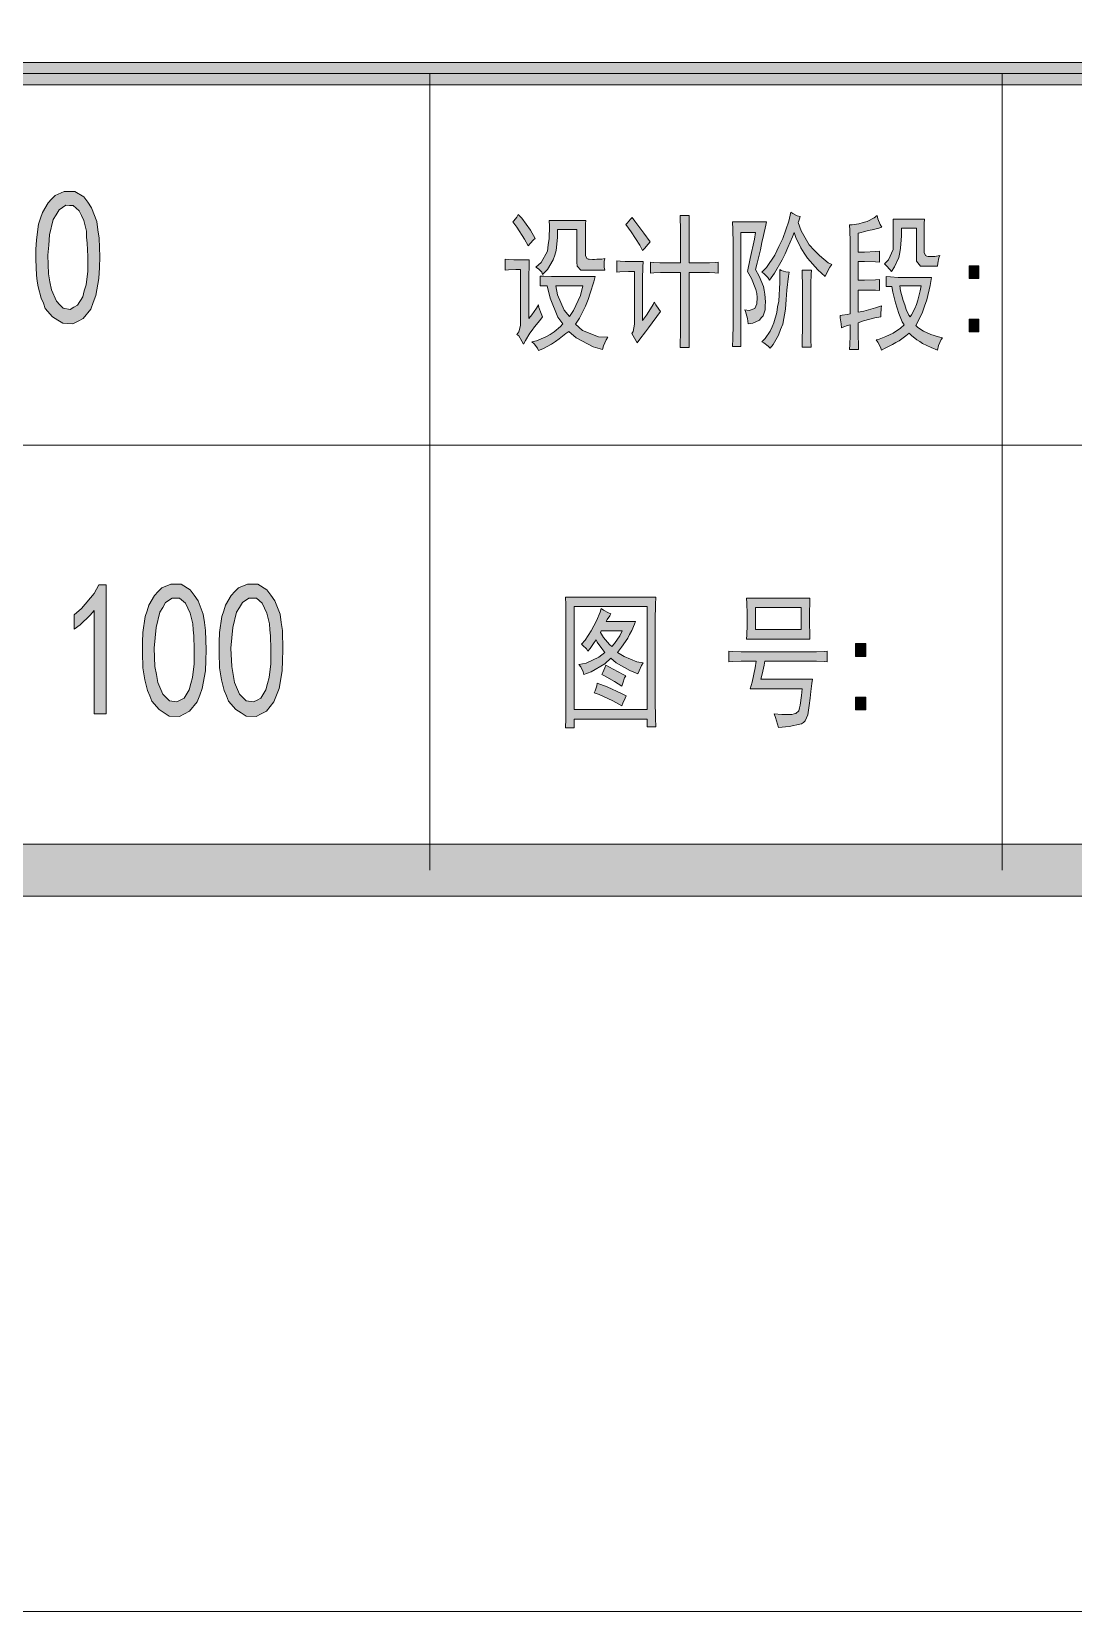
# Model space of a CAD drawing. Header units: millimetres. Extents: x 564 to 880, y 85 to 763.
# Drawn here: x 876.589 to 877.994, y 720.721 to 722.852 of the extents above; entities that cross this region are included whole.
import ezdxf

# ---------------------------------------------------------------- set-up
doc = ezdxf.new("R2010")
doc.units = ezdxf.units.MM

msp = doc.modelspace()

# ---------------------------------------------------------------- hatches: boundary and pattern name
h = msp.add_hatch(color=0)
h.dxf.hatch_style = 2
h.paths.add_polyline_path([(875.3864, 722.7806), (875.3864, 722.8107), (878.8734, 722.8107), (878.8734, 722.7806)])
h = msp.add_hatch(color=0)
h.paths.add_polyline_path([(876.5946, 722.5585), (876.5953, 722.5717), (876.5982, 722.5928), (876.6007, 722.6007), (876.6036, 722.6085), (876.6111, 722.6214), (876.6157, 722.6264), (876.6207, 722.6314), (876.6325, 722.6368), (876.6397, 722.6368), (876.6468, 722.6368), (876.659, 722.6293), (876.6644, 722.6221), (876.6697, 722.6146), (876.6765, 722.5964), (876.678, 722.5849), (876.6798, 722.5738), (876.6808, 722.5484), (876.6801, 722.5341), (876.6794, 722.5195), (876.6755, 722.4962), (876.6719, 722.4869), (876.6687, 722.4779), (876.6583, 722.4654), (876.6515, 722.4618), (876.6443, 722.4583), (876.6307, 722.459), (876.6239, 722.4633), (876.6171, 722.4676), (876.6071, 722.479), (876.6046, 722.4862), (876.6018, 722.493), (876.5975, 722.508), (876.5964, 722.5159), (876.5953, 722.5237), (876.5942, 722.5449)])
h.paths.add_polyline_path([(876.6118, 722.5645), (876.6107, 722.5506), (876.6114, 722.5255), (876.6132, 722.5148), (876.6154, 722.5041), (876.6222, 722.4887), (876.6268, 722.484), (876.6315, 722.4794), (876.6408, 722.4776), (876.6458, 722.4805), (876.6504, 722.4833), (876.6576, 722.4944), (876.6597, 722.5026), (876.6622, 722.5109), (876.6644, 722.5291), (876.6644, 722.5391), (876.6644, 722.5488), (876.6637, 722.567), (876.6629, 722.5749), (876.6626, 722.5831), (876.659, 722.5978), (876.6558, 722.6042), (876.6529, 722.6107), (876.6447, 722.6178), (876.6397, 722.6178), (876.6347, 722.6182), (876.6257, 722.6118), (876.6218, 722.6053), (876.6179, 722.5989), (876.6129, 722.5781)])
h = msp.add_hatch(color=0)
h.dxf.hatch_style = 2
h.paths.add_polyline_path([(877.6225, 722.5949), (877.6265, 722.5835), (877.6376, 722.5649), (877.6444, 722.5574), (877.6515, 722.5502), (877.6633, 722.5406), (877.6683, 722.5384), (877.6655, 722.5345), (877.6608, 722.5262), (877.659, 722.522), (877.6494, 722.5309), (877.6351, 722.5466), (877.6308, 722.5534), (877.6261, 722.5606), (877.6197, 722.5746), (877.6172, 722.5813), (877.615, 722.5756), (877.6089, 722.5613), (877.605, 722.5527), (877.6011, 722.5445), (877.5907, 722.5266), (877.5842, 722.5169), (877.5817, 722.5205), (877.5764, 722.5262), (877.5735, 722.528), (877.58, 722.5341), (877.5914, 722.5509), (877.5964, 722.5624), (877.6018, 722.5735), (877.61, 722.5967), (877.6129, 722.6089), (877.6154, 722.6071), (877.6215, 722.6039), (877.6254, 722.6028), (877.6243, 722.6), (877.6229, 722.596)])
h = msp.add_hatch(color=0)
h.dxf.hatch_style = 2
h.paths.add_polyline_path([(877.2451, 722.6057), (877.2501, 722.6007), (877.2615, 722.5846), (877.268, 722.5735), (877.2658, 722.5717), (877.2612, 722.5667), (877.2587, 722.5635), (877.2537, 722.5724), (877.2433, 722.5885), (877.2376, 722.5957), (877.2393, 722.5971), (877.2433, 722.6021)])
h = msp.add_hatch(color=0)
h.dxf.hatch_style = 2
h.paths.add_polyline_path([(877.3345, 722.5305), (877.3295, 722.5305), (877.3245, 722.5359), (877.3241, 722.5413), (877.3241, 722.5853), (877.298, 722.5853), (877.298, 722.5746), (877.2962, 722.557), (877.2944, 722.5509), (877.2923, 722.5445), (877.2844, 722.5316), (877.278, 722.5248), (877.2769, 722.5277), (877.2723, 722.5323), (877.2687, 722.5345), (877.2762, 722.5409), (877.2844, 722.5563), (877.2855, 722.5649), (877.2866, 722.5735), (877.2873, 722.5899), (877.2869, 722.5978), (877.3363, 722.5978), (877.3359, 722.5932), (877.3359, 722.5813), (877.3359, 722.5746), (877.3359, 722.5531), (877.3359, 722.5502), (877.3374, 722.5463), (877.3392, 722.5456), (877.3406, 722.5452), (877.3452, 722.5449), (877.3481, 722.5449), (877.351, 722.5452), (877.3578, 722.5456), (877.3617, 722.5463), (877.361, 722.5424), (877.361, 722.5345), (877.3617, 722.5305)])
h = msp.add_hatch(color=0)
h.dxf.hatch_style = 2
h.paths.add_polyline_path([(877.3989, 722.6017), (877.4025, 722.5967), (877.4147, 722.5803), (877.4229, 722.5688), (877.4204, 722.5656), (877.4154, 722.5599), (877.4129, 722.557), (877.4089, 722.5645), (877.3975, 722.5821), (877.39, 722.5924), (877.3921, 722.5942), (877.3964, 722.5992)])
h = msp.add_hatch(color=0)
h.dxf.hatch_style = 2
h.paths.add_polyline_path([(877.464, 722.5406), (877.464, 722.5799), (877.464, 722.5878), (877.4637, 722.6), (877.4637, 722.6042), (877.4758, 722.6042), (877.4755, 722.5992), (877.4755, 722.5899), (877.4755, 722.586), (877.4755, 722.5406), (877.4995, 722.5406), (877.503, 722.5406), (877.5105, 722.5409), (877.5148, 722.5413), (877.5148, 722.5266), (877.5102, 722.527), (877.503, 722.5273), (877.5002, 722.5273), (877.4755, 722.5273), (877.4755, 722.449), (877.4755, 722.444), (877.4755, 722.4329), (877.4758, 722.4261), (877.4637, 722.4261), (877.4637, 722.4329), (877.464, 722.4436), (877.464, 722.4479), (877.464, 722.5273), (877.4411, 722.5273), (877.4368, 722.5273), (877.4279, 722.527), (877.4236, 722.5266), (877.4236, 722.5413), (877.4279, 722.5409), (877.4361, 722.5406), (877.4401, 722.5406)])
h = msp.add_hatch(color=0)
h.dxf.hatch_style = 2
h.paths.add_polyline_path([(877.58, 722.5957), (877.5789, 722.5914), (877.5757, 722.5774), (877.5735, 722.5678), (877.5717, 722.5581), (877.5674, 722.5398), (877.5653, 722.5313), (877.5699, 722.5223), (877.5757, 722.5084), (877.5767, 722.5034), (877.5778, 722.4983), (877.5785, 722.488), (877.5782, 722.4826), (877.5782, 722.4772), (877.5753, 722.469), (877.5728, 722.4661), (877.5703, 722.4633), (877.5617, 722.4593), (877.5553, 722.4583), (877.5542, 722.4654), (877.5517, 722.4747), (877.5506, 722.4772), (877.5567, 722.4762), (877.5642, 722.4787), (877.5656, 722.4819), (877.5671, 722.4851), (877.5674, 722.4937), (877.5667, 722.4991), (877.5656, 722.5044), (877.5596, 722.5195), (877.5542, 722.5288), (877.5581, 722.5463), (877.5639, 722.5724), (877.5653, 722.5813), (877.5452, 722.5813), (877.5452, 722.4275), (877.5342, 722.4275), (877.5345, 722.4382), (877.5349, 722.4568), (877.5349, 722.4644), (877.5349, 722.5577), (877.5349, 722.567), (877.5345, 722.5856), (877.5342, 722.5957)])
h = msp.add_hatch(color=0)
h.dxf.hatch_style = 2
h.paths.add_polyline_path([(877.7356, 722.5885), (877.7313, 722.5874), (877.7224, 722.5849), (877.7173, 722.5839), (877.7127, 722.5828), (877.7059, 722.581), (877.7037, 722.5806), (877.7037, 722.5549), (877.7123, 722.5549), (877.727, 722.5556), (877.7324, 722.5563), (877.7324, 722.5413), (877.727, 722.542), (877.7123, 722.5424), (877.7037, 722.5424), (877.7037, 722.5169), (877.7123, 722.5169), (877.727, 722.5177), (877.7324, 722.518), (877.7324, 722.503), (877.727, 722.5034), (877.7123, 722.5037), (877.7037, 722.5037), (877.7037, 722.474), (877.7113, 722.4754), (877.727, 722.4797), (877.7349, 722.4826), (877.7345, 722.4787), (877.7342, 722.4712), (877.7342, 722.4676), (877.7259, 722.4661), (877.7109, 722.4622), (877.7037, 722.4597), (877.7037, 722.4465), (877.7037, 722.4418), (877.7041, 722.4304), (877.7041, 722.4236), (877.6919, 722.4236), (877.6923, 722.4304), (877.6927, 722.4418), (877.6927, 722.4465), (877.6927, 722.4568), (877.6894, 722.4558), (877.6841, 722.454), (877.6812, 722.4529), (877.6808, 722.4583), (877.6794, 722.4665), (877.6791, 722.4694), (877.6819, 722.4697), (877.6887, 722.4708), (877.6927, 722.4715), (877.6927, 722.5627), (877.6927, 722.5692), (877.6923, 722.5839), (877.6919, 722.5917), (877.6955, 722.5917), (877.7045, 722.5932), (877.7102, 722.5949), (877.7159, 722.5964), (877.7252, 722.601), (877.7291, 722.6042), (877.7302, 722.6), (877.7334, 722.5921)])
h = msp.add_hatch(color=0)
h.dxf.hatch_style = 2
h.paths.add_polyline_path([(877.7932, 722.5996), (877.7928, 722.5935), (877.7925, 722.5828), (877.7925, 722.5774), (877.7925, 722.5577), (877.7925, 722.5545), (877.7946, 722.5502), (877.7964, 722.5495), (877.7982, 722.5491), (877.8071, 722.5491), (877.8136, 722.5502), (877.8125, 722.5474), (877.8111, 722.5402), (877.8107, 722.5359), (877.7925, 722.5359), (877.7875, 722.5359), (877.7821, 722.5427), (877.7821, 722.5491), (877.7821, 722.5871), (877.7621, 722.5871), (877.7621, 722.5767), (877.7606, 722.5602), (877.7596, 722.5542), (877.7585, 722.5477), (877.7528, 722.5352), (877.7485, 722.5288), (877.7463, 722.5316), (877.7417, 722.5366), (877.7392, 722.5391), (877.7445, 722.5445), (877.7506, 722.5585), (877.7506, 722.567), (877.751, 722.5753), (877.751, 722.5917), (877.7506, 722.5996)])
h = msp.add_hatch(color=0)
h.dxf.hatch_style = 2
h.paths.add_polyline_path([(877.2597, 722.5445), (877.2597, 722.5373), (877.2594, 722.522), (877.2594, 722.513), (877.2594, 722.4654), (877.2633, 722.4701), (877.2698, 722.4794), (877.2723, 722.484), (877.273, 722.4801), (877.2762, 722.4719), (877.278, 722.4676), (877.2744, 722.4629), (877.2672, 722.454), (877.264, 722.4497), (877.2608, 722.4454), (877.2547, 722.4357), (877.2522, 722.4307), (877.2501, 722.435), (877.2458, 722.4418), (877.2433, 722.444), (877.2458, 722.4472), (877.2483, 722.4561), (877.2483, 722.4622), (877.2483, 722.5313), (877.2418, 722.5313), (877.2318, 722.5309), (877.2275, 722.5305), (877.2275, 722.5452), (877.2315, 722.5449), (877.2393, 722.5445), (877.2433, 722.5445)])
h = msp.add_hatch(color=0)
h.dxf.hatch_style = 2
h.paths.add_polyline_path([(877.4136, 722.5424), (877.4132, 722.5348), (877.4129, 722.5191), (877.4129, 722.5109), (877.4129, 722.4629), (877.4179, 722.4697), (877.4257, 722.4819), (877.429, 722.4873), (877.4308, 722.484), (877.4347, 722.4779), (877.4372, 722.4747), (877.4207, 722.4529), (877.4168, 722.4475), (877.4093, 722.4375), (877.4057, 722.4325), (877.4039, 722.4357), (877.4, 722.4422), (877.3982, 722.445), (877.4003, 722.4479), (877.4021, 722.4576), (877.4018, 722.4636), (877.4018, 722.5288), (877.3939, 722.5288), (877.3821, 722.5284), (877.3782, 722.528), (877.3782, 722.5431), (877.3828, 722.5427), (877.3893, 722.5424), (877.391, 722.5424)])
h = msp.add_hatch(color=0)
h.paths.add_polyline_path([(877.2748, 722.5227), (877.2794, 722.5223), (877.2898, 722.522), (877.2959, 722.522), (877.3488, 722.522), (877.347, 722.5148), (877.342, 722.4994), (877.3392, 722.4908), (877.3359, 722.4822), (877.3277, 722.4658), (877.3223, 722.4576), (877.3316, 722.4493), (877.3535, 722.4407), (877.366, 722.44), (877.3635, 722.4368), (877.3599, 722.4286), (877.3588, 722.4236), (877.346, 722.4271), (877.3234, 722.4393), (877.3134, 722.4479), (877.3095, 722.445), (877.3005, 722.4379), (877.2952, 722.4343), (877.2898, 722.4307), (877.2783, 722.4246), (877.2723, 722.4221), (877.2712, 722.4254), (877.2665, 722.4311), (877.2633, 722.4339), (877.2698, 722.4354), (877.2823, 722.4407), (877.288, 722.444), (877.2937, 722.4475), (877.3023, 722.4547), (877.3052, 722.4583), (877.2987, 722.4672), (877.288, 722.4926), (877.2841, 722.5094), (877.2748, 722.5094)])
h.paths.add_polyline_path([(877.3141, 722.4683), (877.3198, 722.4762), (877.3291, 722.4966), (877.3324, 722.5094), (877.2959, 722.5094), (877.298, 722.4973), (877.307, 722.4765)])
h = msp.add_hatch(color=0)
h.dxf.hatch_style = 2
h.paths.add_polyline_path([(877.6107, 722.528), (877.6096, 722.5223), (877.6075, 722.5037), (877.6064, 722.4908), (877.6057, 722.4779), (877.6018, 722.4579), (877.5989, 722.4504), (877.5961, 722.4429), (877.5889, 722.4304), (877.585, 722.4254), (877.5821, 722.4279), (877.5764, 722.4325), (877.5735, 722.4339), (877.5782, 722.4382), (877.585, 722.4483), (877.5875, 722.454), (877.59, 722.4597), (877.5939, 722.4733), (877.595, 722.4812), (877.5964, 722.4887), (877.5978, 722.5141), (877.5978, 722.5313), (877.5996, 722.5302), (877.6061, 722.5284)])
h = msp.add_hatch(color=0)
h.dxf.hatch_style = 2
h.paths.add_polyline_path([(877.6408, 722.5305), (877.6401, 722.5248), (877.6397, 722.513), (877.6397, 722.5069), (877.6397, 722.4543), (877.6397, 722.4504), (877.6397, 722.4368), (877.6401, 722.4268), (877.6279, 722.4268), (877.6279, 722.4375), (877.6283, 722.4515), (877.6283, 722.4551), (877.6283, 722.5069), (877.6283, 722.5123), (877.6279, 722.5241), (877.6279, 722.5305)])
h = msp.add_hatch(color=0)
h.paths.add_polyline_path([(877.8025, 722.5209), (877.8007, 722.5101), (877.7961, 722.4905), (877.7932, 722.4822), (877.7903, 722.4737), (877.7842, 722.4608), (877.7814, 722.4558), (877.7839, 722.4533), (877.7918, 722.4483), (877.7968, 722.4461), (877.8018, 722.444), (877.8118, 722.4407), (877.8172, 722.4393), (877.8154, 722.4372), (877.8118, 722.4289), (877.8104, 722.4228), (877.8021, 722.4261), (877.7903, 722.4318), (877.7868, 722.4343), (877.7828, 722.4368), (877.7757, 722.4425), (877.7724, 722.4457), (877.7678, 722.4418), (877.7588, 722.4354), (877.7542, 722.4329), (877.7499, 722.4304), (877.7402, 722.4254), (877.7349, 722.4228), (877.7338, 722.4268), (877.7302, 722.4336), (877.7277, 722.4364), (877.732, 722.4375), (877.741, 722.4411), (877.746, 722.4432), (877.751, 722.4457), (877.7606, 722.4522), (877.7656, 722.4568), (877.7631, 722.4608), (877.7585, 722.4719), (877.756, 722.4794), (877.7538, 722.4865), (877.7503, 722.5008), (877.7488, 722.5084), (877.747, 722.5084), (877.7431, 722.5084), (877.7413, 722.5084), (877.7413, 722.522), (877.747, 722.5216), (877.7574, 722.5209), (877.7624, 722.5209)])
h.paths.add_polyline_path([(877.7596, 722.5094), (877.7606, 722.5026), (877.7642, 722.4898), (877.7664, 722.4837), (877.7685, 722.4776), (877.7721, 722.4697), (877.7739, 722.4676), (877.7757, 722.4704), (877.78, 722.479), (877.7821, 722.4844), (877.7839, 722.4901), (877.7871, 722.5026), (877.7885, 722.5094), (877.7624, 722.5094)])
h = msp.add_hatch(color=0)
h.dxf.hatch_style = 2
h.paths.add_polyline_path([(877.8665, 722.5195), (877.8533, 722.5195), (877.8533, 722.5366), (877.8665, 722.5366)])
h = msp.add_hatch(color=0)
h.dxf.hatch_style = 2
h.paths.add_polyline_path([(877.8665, 722.4472), (877.8533, 722.4472), (877.8533, 722.4644), (877.8665, 722.4644)])
h = msp.add_hatch(color=0)
h.dxf.hatch_style = 2
h.paths.add_polyline_path([(876.673, 722.0715), (876.6676, 722.0651), (876.6544, 722.0522), (876.6461, 722.0461), (876.6461, 722.0654), (876.6561, 722.074), (876.673, 722.0944), (876.6794, 722.1059), (876.6891, 722.1059), (876.6891, 721.932), (876.673, 721.932)])
h = msp.add_hatch(color=0)
h.paths.add_polyline_path([(876.7384, 722.0286), (876.7388, 722.0418), (876.7417, 722.0633), (876.7445, 722.0711), (876.747, 722.0787), (876.7545, 722.0919), (876.7595, 722.0969), (876.7642, 722.1019), (876.7764, 722.1069), (876.7832, 722.1069), (876.7903, 722.1069), (876.8028, 722.0994), (876.8078, 722.0923), (876.8132, 722.0847), (876.82, 722.0665), (876.8218, 722.0554), (876.8232, 722.0443), (876.8243, 722.0186), (876.8236, 722.0042), (876.8232, 721.9899), (876.8189, 721.9663), (876.8157, 721.9574), (876.8121, 721.9481), (876.8018, 721.9355), (876.795, 721.932), (876.7882, 721.9284), (876.7742, 721.9291), (876.7674, 721.9334), (876.7606, 721.9377), (876.751, 721.9491), (876.7481, 721.9563), (876.7452, 721.9635), (876.7413, 721.9781), (876.7399, 721.986), (876.7388, 721.9939), (876.7381, 722.015)])
h.paths.add_polyline_path([(876.7553, 722.0347), (876.7542, 722.0207), (876.7549, 721.996), (876.757, 721.9849), (876.7588, 721.9742), (876.7656, 721.9588), (876.7703, 721.9541), (876.7749, 721.9495), (876.7846, 721.9481), (876.7892, 721.9506), (876.7943, 721.9534), (876.8014, 721.9645), (876.8036, 721.9728), (876.8057, 721.9813), (876.8078, 721.9996), (876.8078, 722.0092), (876.8078, 722.0193), (876.8075, 722.0372), (876.8068, 722.0454), (876.8061, 722.0533), (876.8025, 722.0679), (876.7996, 722.0744), (876.7964, 722.0812), (876.7882, 722.088), (876.7832, 722.0883), (876.7782, 722.0883), (876.7692, 722.0822), (876.7656, 722.0754), (876.7617, 722.069), (876.7567, 722.0486)])
h = msp.add_hatch(color=0)
h.paths.add_polyline_path([(876.8418, 722.0286), (876.8422, 722.0418), (876.8454, 722.0633), (876.8479, 722.0711), (876.8504, 722.0787), (876.8579, 722.0919), (876.8629, 722.0969), (876.868, 722.1019), (876.8798, 722.1069), (876.8869, 722.1069), (876.8937, 722.1069), (876.9062, 722.0994), (876.9116, 722.0923), (876.9166, 722.0847), (876.9238, 722.0665), (876.9252, 722.0554), (876.927, 722.0443), (876.9277, 722.0186), (876.9273, 722.0042), (876.9266, 721.9899), (876.9227, 721.9663), (876.9191, 721.9574), (876.9155, 721.9481), (876.9055, 721.9355), (876.8984, 721.932), (876.8916, 721.9284), (876.878, 721.9291), (876.8712, 721.9334), (876.864, 721.9377), (876.8544, 721.9491), (876.8515, 721.9563), (876.8486, 721.9635), (876.8447, 721.9781), (876.8436, 721.986), (876.8422, 721.9939), (876.8415, 722.015)])
h.paths.add_polyline_path([(876.859, 722.0347), (876.8576, 722.0207), (876.8587, 721.996), (876.8604, 721.9849), (876.8626, 721.9742), (876.869, 721.9588), (876.8737, 721.9541), (876.8783, 721.9495), (876.888, 721.9481), (876.893, 721.9506), (876.8977, 721.9534), (876.9048, 721.9645), (876.907, 721.9728), (876.9091, 721.9813), (876.9116, 721.9996), (876.9116, 722.0092), (876.9116, 722.0193), (876.9109, 722.0372), (876.9102, 722.0454), (876.9098, 722.0533), (876.9059, 722.0679), (876.903, 722.0744), (876.8998, 722.0812), (876.8919, 722.088), (876.8869, 722.0883), (876.8819, 722.0883), (876.873, 722.0822), (876.869, 722.0754), (876.8651, 722.069), (876.8601, 722.0486)])
h = msp.add_hatch(color=0)
h.paths.add_polyline_path([(877.4308, 722.0894), (877.4304, 722.0797), (877.43, 722.0583), (877.43, 722.0465), (877.43, 721.9624), (877.43, 721.9502), (877.4304, 721.9262), (877.4308, 721.9144), (877.4189, 721.9144), (877.4189, 721.9248), (877.3206, 721.9248), (877.3206, 721.913), (877.3088, 721.913), (877.3091, 721.9252), (877.3095, 721.9502), (877.3095, 721.9631), (877.3095, 722.0465), (877.3095, 722.0579), (877.3091, 722.0794), (877.3088, 722.0894)])
h.paths.add_polyline_path([(877.4189, 721.938), (877.4189, 722.0769), (877.3206, 722.0769), (877.3206, 721.938)])
h = msp.add_hatch(color=0)
h.paths.add_polyline_path([(877.3699, 722.0669), (877.3685, 722.0643), (877.3649, 722.0593), (877.3635, 722.0565), (877.4032, 722.0565), (877.4018, 722.0529), (877.3982, 722.0443), (877.3953, 722.0393), (877.3928, 722.0343), (877.3846, 722.0221), (877.3789, 722.015), (877.3878, 722.0092), (877.405, 722.0021), (877.4136, 722.001), (877.4114, 721.9974), (877.4082, 721.9899), (877.4064, 721.986), (877.3957, 721.9903), (877.3774, 722.001), (877.3699, 722.0071), (877.3617, 721.9996), (877.3435, 721.9889), (877.3334, 721.9853), (877.3327, 721.9889), (877.3295, 721.9953), (877.327, 721.9985), (877.3367, 722.0003), (877.3538, 722.0085), (877.3617, 722.015), (877.3578, 722.02), (877.3517, 722.0286), (877.3503, 722.0321), (877.3474, 722.0282), (877.342, 722.0203), (877.3388, 722.0164), (877.337, 722.0196), (877.3324, 722.0243), (877.3302, 722.0261), (877.3352, 722.0314), (877.3435, 722.044), (877.347, 722.0508), (877.3506, 722.0575), (877.3556, 722.069), (877.3571, 722.074), (877.3603, 722.0719), (877.3667, 722.0683)])
h.paths.add_polyline_path([(877.356, 722.0418), (877.3603, 722.035), (877.3681, 722.0257), (877.3714, 722.0228), (877.3749, 722.0268), (877.3821, 722.0375), (877.3853, 722.044), (877.3571, 722.044)])
h = msp.add_hatch(color=0)
h.paths.add_polyline_path([(877.6386, 722.088), (877.6383, 722.0822), (877.6379, 722.0686), (877.6379, 722.0611), (877.6379, 722.054), (877.6383, 722.0397), (877.6386, 722.0329), (877.5531, 722.0329), (877.5535, 722.0386), (877.5538, 722.0515), (877.5538, 722.059), (877.5538, 722.0669), (877.5535, 722.0812), (877.5531, 722.088)])
h.paths.add_polyline_path([(877.6268, 722.0457), (877.6268, 722.0754), (877.5649, 722.0754), (877.5649, 722.0457)])
h = msp.add_hatch(color=0)
h.dxf.hatch_style = 2
h.paths.add_polyline_path([(877.6418, 722.0157), (877.6476, 722.0157), (877.6576, 722.016), (877.6619, 722.0164), (877.6619, 722.0024), (877.6576, 722.0028), (877.6476, 722.0032), (877.6418, 722.0032), (877.5778, 722.0032), (877.5767, 721.9978), (877.5739, 721.9856), (877.5724, 721.9788), (877.6418, 721.9788), (877.6411, 721.9728), (877.6397, 721.962), (877.6393, 721.9577), (877.639, 721.9534), (877.6376, 721.9431), (877.6368, 721.937), (877.6358, 721.9309), (877.6322, 721.9227), (877.6297, 721.9205), (877.6272, 721.9184), (877.6104, 721.9148), (877.5961, 721.9137), (877.595, 721.918), (877.5921, 721.927), (877.5903, 721.932), (877.6007, 721.9313), (877.6143, 721.9313), (877.6172, 721.932), (877.6197, 721.9323), (877.6236, 721.9363), (877.6243, 721.9402), (877.6254, 721.9438), (877.6272, 721.9567), (877.6279, 721.9656), (877.5578, 721.9656), (877.5606, 721.9749), (877.5646, 721.9939), (877.566, 722.0032), (877.552, 722.0032), (877.546, 722.0032), (877.5342, 722.0028), (877.5291, 722.0024), (877.5291, 722.0164), (877.5342, 722.016), (877.546, 722.0157), (877.552, 722.0157)])
h = msp.add_hatch(color=0)
h.dxf.hatch_style = 2
h.paths.add_polyline_path([(877.7138, 722.0096), (877.7002, 722.0096), (877.7002, 722.0268), (877.7138, 722.0268)])
h = msp.add_hatch(color=0)
h.dxf.hatch_style = 2
h.paths.add_polyline_path([(877.3631, 721.9978), (877.3732, 721.9921), (877.3867, 721.9853), (877.39, 721.9835), (877.3885, 721.9806), (877.386, 721.9735), (877.385, 721.9695), (877.3749, 721.9756), (877.3613, 721.9835), (877.3578, 721.9853), (877.3592, 721.9878), (877.3617, 721.9942)])
h = msp.add_hatch(color=0)
h.dxf.hatch_style = 2
h.paths.add_polyline_path([(877.3517, 721.9735), (877.3649, 721.9685), (877.3842, 721.9595), (877.3907, 721.9563), (877.3893, 721.9531), (877.3864, 721.9463), (877.385, 721.9427), (877.3728, 721.9495), (877.3542, 721.9581), (877.3477, 721.9602), (877.3488, 721.9631), (877.351, 721.9699)])
h = msp.add_hatch(color=0)
h.dxf.hatch_style = 2
h.paths.add_polyline_path([(877.7138, 721.9373), (877.7002, 721.9373), (877.7002, 721.9545), (877.7138, 721.9545)])
h = msp.add_hatch(color=0)
h.dxf.hatch_style = 2
h.paths.add_polyline_path([(822.9434, 721.6862), (823.0135, 721.7563), (878.8386, 721.7563), (878.9084, 721.6862)])

# ---------------------------------------------------------------- linework, layer by layer
at = {"color": 0, "lineweight": 0}
for points in [[(820.4786, 720.7212), (879.8734, 720.7212), (879.8734, 762.7175), (820.4786, 762.7175)], [(875.3864, 722.7806), (875.3864, 722.8107), (878.8734, 722.8107), (878.8734, 722.7806)], [(876.5946, 722.5585), (876.5953, 722.5717), (876.5982, 722.5928), (876.6007, 722.6007), (876.6036, 722.6085), (876.6111, 722.6214), (876.6157, 722.6264), (876.6207, 722.6314), (876.6325, 722.6368), (876.6397, 722.6368), (876.6468, 722.6368), (876.659, 722.6293), (876.6644, 722.6221), (876.6697, 722.6146), (876.6765, 722.5964), (876.678, 722.5849), (876.6798, 722.5738), (876.6808, 722.5484), (876.6801, 722.5341), (876.6794, 722.5195), (876.6755, 722.4962), (876.6719, 722.4869), (876.6687, 722.4779), (876.6583, 722.4654), (876.6515, 722.4618), (876.6443, 722.4583), (876.6307, 722.459), (876.6239, 722.4633), (876.6171, 722.4676), (876.6071, 722.479), (876.6046, 722.4862), (876.6018, 722.493), (876.5975, 722.508), (876.5964, 722.5159), (876.5953, 722.5237), (876.5942, 722.5449)], [(876.6118, 722.5645), (876.6107, 722.5506), (876.6114, 722.5255), (876.6132, 722.5148), (876.6154, 722.5041), (876.6222, 722.4887), (876.6268, 722.484), (876.6315, 722.4794), (876.6408, 722.4776), (876.6458, 722.4805), (876.6504, 722.4833), (876.6576, 722.4944), (876.6597, 722.5026), (876.6622, 722.5109), (876.6644, 722.5291), (876.6644, 722.5391), (876.6644, 722.5488), (876.6637, 722.567), (876.6629, 722.5749), (876.6626, 722.5831), (876.659, 722.5978), (876.6558, 722.6042), (876.6529, 722.6107), (876.6447, 722.6178), (876.6397, 722.6178), (876.6347, 722.6182), (876.6257, 722.6118), (876.6218, 722.6053), (876.6179, 722.5989), (876.6129, 722.5781)], [(877.6225, 722.5949), (877.6265, 722.5835), (877.6376, 722.5649), (877.6444, 722.5574), (877.6515, 722.5502), (877.6633, 722.5406), (877.6683, 722.5384), (877.6655, 722.5345), (877.6608, 722.5262), (877.659, 722.522), (877.6494, 722.5309), (877.6351, 722.5466), (877.6308, 722.5534), (877.6261, 722.5606), (877.6197, 722.5746), (877.6172, 722.5813), (877.615, 722.5756), (877.6089, 722.5613), (877.605, 722.5527), (877.6011, 722.5445), (877.5907, 722.5266), (877.5842, 722.5169), (877.5817, 722.5205), (877.5764, 722.5262), (877.5735, 722.528), (877.58, 722.5341), (877.5914, 722.5509), (877.5964, 722.5624), (877.6018, 722.5735), (877.61, 722.5967), (877.6129, 722.6089), (877.6154, 722.6071), (877.6215, 722.6039), (877.6254, 722.6028), (877.6243, 722.6), (877.6229, 722.596)], [(877.2451, 722.6057), (877.2501, 722.6007), (877.2615, 722.5846), (877.268, 722.5735), (877.2658, 722.5717), (877.2612, 722.5667), (877.2587, 722.5635), (877.2537, 722.5724), (877.2433, 722.5885), (877.2376, 722.5957), (877.2393, 722.5971), (877.2433, 722.6021)], [(877.3345, 722.5305), (877.3295, 722.5305), (877.3245, 722.5359), (877.3241, 722.5413), (877.3241, 722.5853), (877.298, 722.5853), (877.298, 722.5746), (877.2962, 722.557), (877.2944, 722.5509), (877.2923, 722.5445), (877.2844, 722.5316), (877.278, 722.5248), (877.2769, 722.5277), (877.2723, 722.5323), (877.2687, 722.5345), (877.2762, 722.5409), (877.2844, 722.5563), (877.2855, 722.5649), (877.2866, 722.5735), (877.2873, 722.5899), (877.2869, 722.5978), (877.3363, 722.5978), (877.3359, 722.5932), (877.3359, 722.5813), (877.3359, 722.5746), (877.3359, 722.5531), (877.3359, 722.5502), (877.3374, 722.5463), (877.3392, 722.5456), (877.3406, 722.5452), (877.3452, 722.5449), (877.3481, 722.5449), (877.351, 722.5452), (877.3578, 722.5456), (877.3617, 722.5463), (877.361, 722.5424), (877.361, 722.5345), (877.3617, 722.5305)], [(877.3989, 722.6017), (877.4025, 722.5967), (877.4147, 722.5803), (877.4229, 722.5688), (877.4204, 722.5656), (877.4154, 722.5599), (877.4129, 722.557), (877.4089, 722.5645), (877.3975, 722.5821), (877.39, 722.5924), (877.3921, 722.5942), (877.3964, 722.5992)], [(877.464, 722.5406), (877.464, 722.5799), (877.464, 722.5878), (877.4637, 722.6), (877.4637, 722.6042), (877.4758, 722.6042), (877.4755, 722.5992), (877.4755, 722.5899), (877.4755, 722.586), (877.4755, 722.5406), (877.4995, 722.5406), (877.503, 722.5406), (877.5105, 722.5409), (877.5148, 722.5413), (877.5148, 722.5266), (877.5102, 722.527), (877.503, 722.5273), (877.5002, 722.5273), (877.4755, 722.5273), (877.4755, 722.449), (877.4755, 722.444), (877.4755, 722.4329), (877.4758, 722.4261), (877.4637, 722.4261), (877.4637, 722.4329), (877.464, 722.4436), (877.464, 722.4479), (877.464, 722.5273), (877.4411, 722.5273), (877.4368, 722.5273), (877.4279, 722.527), (877.4236, 722.5266), (877.4236, 722.5413), (877.4279, 722.5409), (877.4361, 722.5406), (877.4401, 722.5406)], [(877.58, 722.5957), (877.5789, 722.5914), (877.5757, 722.5774), (877.5735, 722.5678), (877.5717, 722.5581), (877.5674, 722.5398), (877.5653, 722.5313), (877.5699, 722.5223), (877.5757, 722.5084), (877.5767, 722.5034), (877.5778, 722.4983), (877.5785, 722.488), (877.5782, 722.4826), (877.5782, 722.4772), (877.5753, 722.469), (877.5728, 722.4661), (877.5703, 722.4633), (877.5617, 722.4593), (877.5553, 722.4583), (877.5542, 722.4654), (877.5517, 722.4747), (877.5506, 722.4772), (877.5567, 722.4762), (877.5642, 722.4787), (877.5656, 722.4819), (877.5671, 722.4851), (877.5674, 722.4937), (877.5667, 722.4991), (877.5656, 722.5044), (877.5596, 722.5195), (877.5542, 722.5288), (877.5581, 722.5463), (877.5639, 722.5724), (877.5653, 722.5813), (877.5452, 722.5813), (877.5452, 722.4275), (877.5342, 722.4275), (877.5345, 722.4382), (877.5349, 722.4568), (877.5349, 722.4644), (877.5349, 722.5577), (877.5349, 722.567), (877.5345, 722.5856), (877.5342, 722.5957)], [(877.7356, 722.5885), (877.7313, 722.5874), (877.7224, 722.5849), (877.7173, 722.5839), (877.7127, 722.5828), (877.7059, 722.581), (877.7037, 722.5806), (877.7037, 722.5549), (877.7123, 722.5549), (877.727, 722.5556), (877.7324, 722.5563), (877.7324, 722.5413), (877.727, 722.542), (877.7123, 722.5424), (877.7037, 722.5424), (877.7037, 722.5169), (877.7123, 722.5169), (877.727, 722.5177), (877.7324, 722.518), (877.7324, 722.503), (877.727, 722.5034), (877.7123, 722.5037), (877.7037, 722.5037), (877.7037, 722.474), (877.7113, 722.4754), (877.727, 722.4797), (877.7349, 722.4826), (877.7345, 722.4787), (877.7342, 722.4712), (877.7342, 722.4676), (877.7259, 722.4661), (877.7109, 722.4622), (877.7037, 722.4597), (877.7037, 722.4465), (877.7037, 722.4418), (877.7041, 722.4304), (877.7041, 722.4236), (877.6919, 722.4236), (877.6923, 722.4304), (877.6927, 722.4418), (877.6927, 722.4465), (877.6927, 722.4568), (877.6894, 722.4558), (877.6841, 722.454), (877.6812, 722.4529), (877.6808, 722.4583), (877.6794, 722.4665), (877.6791, 722.4694), (877.6819, 722.4697), (877.6887, 722.4708), (877.6927, 722.4715), (877.6927, 722.5627), (877.6927, 722.5692), (877.6923, 722.5839), (877.6919, 722.5917), (877.6955, 722.5917), (877.7045, 722.5932), (877.7102, 722.5949), (877.7159, 722.5964), (877.7252, 722.601), (877.7291, 722.6042), (877.7302, 722.6), (877.7334, 722.5921)], [(877.7932, 722.5996), (877.7928, 722.5935), (877.7925, 722.5828), (877.7925, 722.5774), (877.7925, 722.5577), (877.7925, 722.5545), (877.7946, 722.5502), (877.7964, 722.5495), (877.7982, 722.5491), (877.8071, 722.5491), (877.8136, 722.5502), (877.8125, 722.5474), (877.8111, 722.5402), (877.8107, 722.5359), (877.7925, 722.5359), (877.7875, 722.5359), (877.7821, 722.5427), (877.7821, 722.5491), (877.7821, 722.5871), (877.7621, 722.5871), (877.7621, 722.5767), (877.7606, 722.5602), (877.7596, 722.5542), (877.7585, 722.5477), (877.7528, 722.5352), (877.7485, 722.5288), (877.7463, 722.5316), (877.7417, 722.5366), (877.7392, 722.5391), (877.7445, 722.5445), (877.7506, 722.5585), (877.7506, 722.567), (877.751, 722.5753), (877.751, 722.5917), (877.7506, 722.5996)], [(877.2597, 722.5445), (877.2597, 722.5373), (877.2594, 722.522), (877.2594, 722.513), (877.2594, 722.4654), (877.2633, 722.4701), (877.2698, 722.4794), (877.2723, 722.484), (877.273, 722.4801), (877.2762, 722.4719), (877.278, 722.4676), (877.2744, 722.4629), (877.2672, 722.454), (877.264, 722.4497), (877.2608, 722.4454), (877.2547, 722.4357), (877.2522, 722.4307), (877.2501, 722.435), (877.2458, 722.4418), (877.2433, 722.444), (877.2458, 722.4472), (877.2483, 722.4561), (877.2483, 722.4622), (877.2483, 722.5313), (877.2418, 722.5313), (877.2318, 722.5309), (877.2275, 722.5305), (877.2275, 722.5452), (877.2315, 722.5449), (877.2393, 722.5445), (877.2433, 722.5445)], [(877.4136, 722.5424), (877.4132, 722.5348), (877.4129, 722.5191), (877.4129, 722.5109), (877.4129, 722.4629), (877.4179, 722.4697), (877.4257, 722.4819), (877.429, 722.4873), (877.4308, 722.484), (877.4347, 722.4779), (877.4372, 722.4747), (877.4207, 722.4529), (877.4168, 722.4475), (877.4093, 722.4375), (877.4057, 722.4325), (877.4039, 722.4357), (877.4, 722.4422), (877.3982, 722.445), (877.4003, 722.4479), (877.4021, 722.4576), (877.4018, 722.4636), (877.4018, 722.5288), (877.3939, 722.5288), (877.3821, 722.5284), (877.3782, 722.528), (877.3782, 722.5431), (877.3828, 722.5427), (877.3893, 722.5424), (877.391, 722.5424)], [(877.2748, 722.5227), (877.2794, 722.5223), (877.2898, 722.522), (877.2959, 722.522), (877.3488, 722.522), (877.347, 722.5148), (877.342, 722.4994), (877.3392, 722.4908), (877.3359, 722.4822), (877.3277, 722.4658), (877.3223, 722.4576), (877.3316, 722.4493), (877.3535, 722.4407), (877.366, 722.44), (877.3635, 722.4368), (877.3599, 722.4286), (877.3588, 722.4236), (877.346, 722.4271), (877.3234, 722.4393), (877.3134, 722.4479), (877.3095, 722.445), (877.3005, 722.4379), (877.2952, 722.4343), (877.2898, 722.4307), (877.2783, 722.4246), (877.2723, 722.4221), (877.2712, 722.4254), (877.2665, 722.4311), (877.2633, 722.4339), (877.2698, 722.4354), (877.2823, 722.4407), (877.288, 722.444), (877.2937, 722.4475), (877.3023, 722.4547), (877.3052, 722.4583), (877.2987, 722.4672), (877.288, 722.4926), (877.2841, 722.5094), (877.2748, 722.5094)], [(877.6107, 722.528), (877.6096, 722.5223), (877.6075, 722.5037), (877.6064, 722.4908), (877.6057, 722.4779), (877.6018, 722.4579), (877.5989, 722.4504), (877.5961, 722.4429), (877.5889, 722.4304), (877.585, 722.4254), (877.5821, 722.4279), (877.5764, 722.4325), (877.5735, 722.4339), (877.5782, 722.4382), (877.585, 722.4483), (877.5875, 722.454), (877.59, 722.4597), (877.5939, 722.4733), (877.595, 722.4812), (877.5964, 722.4887), (877.5978, 722.5141), (877.5978, 722.5313), (877.5996, 722.5302), (877.6061, 722.5284)], [(877.6408, 722.5305), (877.6401, 722.5248), (877.6397, 722.513), (877.6397, 722.5069), (877.6397, 722.4543), (877.6397, 722.4504), (877.6397, 722.4368), (877.6401, 722.4268), (877.6279, 722.4268), (877.6279, 722.4375), (877.6283, 722.4515), (877.6283, 722.4551), (877.6283, 722.5069), (877.6283, 722.5123), (877.6279, 722.5241), (877.6279, 722.5305)], [(877.8025, 722.5209), (877.8007, 722.5101), (877.7961, 722.4905), (877.7932, 722.4822), (877.7903, 722.4737), (877.7842, 722.4608), (877.7814, 722.4558), (877.7839, 722.4533), (877.7918, 722.4483), (877.7968, 722.4461), (877.8018, 722.444), (877.8118, 722.4407), (877.8172, 722.4393), (877.8154, 722.4372), (877.8118, 722.4289), (877.8104, 722.4228), (877.8021, 722.4261), (877.7903, 722.4318), (877.7868, 722.4343), (877.7828, 722.4368), (877.7757, 722.4425), (877.7724, 722.4457), (877.7678, 722.4418), (877.7588, 722.4354), (877.7542, 722.4329), (877.7499, 722.4304), (877.7402, 722.4254), (877.7349, 722.4228), (877.7338, 722.4268), (877.7302, 722.4336), (877.7277, 722.4364), (877.732, 722.4375), (877.741, 722.4411), (877.746, 722.4432), (877.751, 722.4457), (877.7606, 722.4522), (877.7656, 722.4568), (877.7631, 722.4608), (877.7585, 722.4719), (877.756, 722.4794), (877.7538, 722.4865), (877.7503, 722.5008), (877.7488, 722.5084), (877.747, 722.5084), (877.7431, 722.5084), (877.7413, 722.5084), (877.7413, 722.522), (877.747, 722.5216), (877.7574, 722.5209), (877.7624, 722.5209)], [(877.8665, 722.5195), (877.8533, 722.5195), (877.8533, 722.5366), (877.8665, 722.5366)], [(877.3141, 722.4683), (877.3198, 722.4762), (877.3291, 722.4966), (877.3324, 722.5094), (877.2959, 722.5094), (877.298, 722.4973), (877.307, 722.4765)], [(877.7596, 722.5094), (877.7606, 722.5026), (877.7642, 722.4898), (877.7664, 722.4837), (877.7685, 722.4776), (877.7721, 722.4697), (877.7739, 722.4676), (877.7757, 722.4704), (877.78, 722.479), (877.7821, 722.4844), (877.7839, 722.4901), (877.7871, 722.5026), (877.7885, 722.5094), (877.7624, 722.5094)], [(877.8665, 722.4472), (877.8533, 722.4472), (877.8533, 722.4644), (877.8665, 722.4644)], [(876.673, 722.0715), (876.6676, 722.0651), (876.6544, 722.0522), (876.6461, 722.0461), (876.6461, 722.0654), (876.6561, 722.074), (876.673, 722.0944), (876.6794, 722.1059), (876.6891, 722.1059), (876.6891, 721.932), (876.673, 721.932)], [(876.7384, 722.0286), (876.7388, 722.0418), (876.7417, 722.0633), (876.7445, 722.0711), (876.747, 722.0787), (876.7545, 722.0919), (876.7595, 722.0969), (876.7642, 722.1019), (876.7764, 722.1069), (876.7832, 722.1069), (876.7903, 722.1069), (876.8028, 722.0994), (876.8078, 722.0923), (876.8132, 722.0847), (876.82, 722.0665), (876.8218, 722.0554), (876.8232, 722.0443), (876.8243, 722.0186), (876.8236, 722.0042), (876.8232, 721.9899), (876.8189, 721.9663), (876.8157, 721.9574), (876.8121, 721.9481), (876.8018, 721.9355), (876.795, 721.932), (876.7882, 721.9284), (876.7742, 721.9291), (876.7674, 721.9334), (876.7606, 721.9377), (876.751, 721.9491), (876.7481, 721.9563), (876.7452, 721.9635), (876.7413, 721.9781), (876.7399, 721.986), (876.7388, 721.9939), (876.7381, 722.015)], [(876.8418, 722.0286), (876.8422, 722.0418), (876.8454, 722.0633), (876.8479, 722.0711), (876.8504, 722.0787), (876.8579, 722.0919), (876.8629, 722.0969), (876.868, 722.1019), (876.8798, 722.1069), (876.8869, 722.1069), (876.8937, 722.1069), (876.9062, 722.0994), (876.9116, 722.0923), (876.9166, 722.0847), (876.9238, 722.0665), (876.9252, 722.0554), (876.927, 722.0443), (876.9277, 722.0186), (876.9273, 722.0042), (876.9266, 721.9899), (876.9227, 721.9663), (876.9191, 721.9574), (876.9155, 721.9481), (876.9055, 721.9355), (876.8984, 721.932), (876.8916, 721.9284), (876.878, 721.9291), (876.8712, 721.9334), (876.864, 721.9377), (876.8544, 721.9491), (876.8515, 721.9563), (876.8486, 721.9635), (876.8447, 721.9781), (876.8436, 721.986), (876.8422, 721.9939), (876.8415, 722.015)], [(876.7553, 722.0347), (876.7542, 722.0207), (876.7549, 721.996), (876.757, 721.9849), (876.7588, 721.9742), (876.7656, 721.9588), (876.7703, 721.9541), (876.7749, 721.9495), (876.7846, 721.9481), (876.7892, 721.9506), (876.7943, 721.9534), (876.8014, 721.9645), (876.8036, 721.9728), (876.8057, 721.9813), (876.8078, 721.9996), (876.8078, 722.0092), (876.8078, 722.0193), (876.8075, 722.0372), (876.8068, 722.0454), (876.8061, 722.0533), (876.8025, 722.0679), (876.7996, 722.0744), (876.7964, 722.0812), (876.7882, 722.088), (876.7832, 722.0883), (876.7782, 722.0883), (876.7692, 722.0822), (876.7656, 722.0754), (876.7617, 722.069), (876.7567, 722.0486)], [(876.859, 722.0347), (876.8576, 722.0207), (876.8587, 721.996), (876.8604, 721.9849), (876.8626, 721.9742), (876.869, 721.9588), (876.8737, 721.9541), (876.8783, 721.9495), (876.888, 721.9481), (876.893, 721.9506), (876.8977, 721.9534), (876.9048, 721.9645), (876.907, 721.9728), (876.9091, 721.9813), (876.9116, 721.9996), (876.9116, 722.0092), (876.9116, 722.0193), (876.9109, 722.0372), (876.9102, 722.0454), (876.9098, 722.0533), (876.9059, 722.0679), (876.903, 722.0744), (876.8998, 722.0812), (876.8919, 722.088), (876.8869, 722.0883), (876.8819, 722.0883), (876.873, 722.0822), (876.869, 722.0754), (876.8651, 722.069), (876.8601, 722.0486)], [(877.4308, 722.0894), (877.4304, 722.0797), (877.43, 722.0583), (877.43, 722.0465), (877.43, 721.9624), (877.43, 721.9502), (877.4304, 721.9262), (877.4308, 721.9144), (877.4189, 721.9144), (877.4189, 721.9248), (877.3206, 721.9248), (877.3206, 721.913), (877.3088, 721.913), (877.3091, 721.9252), (877.3095, 721.9502), (877.3095, 721.9631), (877.3095, 722.0465), (877.3095, 722.0579), (877.3091, 722.0794), (877.3088, 722.0894)], [(877.4189, 721.938), (877.4189, 722.0769), (877.3206, 722.0769), (877.3206, 721.938)], [(877.3699, 722.0669), (877.3685, 722.0643), (877.3649, 722.0593), (877.3635, 722.0565), (877.4032, 722.0565), (877.4018, 722.0529), (877.3982, 722.0443), (877.3953, 722.0393), (877.3928, 722.0343), (877.3846, 722.0221), (877.3789, 722.015), (877.3878, 722.0092), (877.405, 722.0021), (877.4136, 722.001), (877.4114, 721.9974), (877.4082, 721.9899), (877.4064, 721.986), (877.3957, 721.9903), (877.3774, 722.001), (877.3699, 722.0071), (877.3617, 721.9996), (877.3435, 721.9889), (877.3334, 721.9853), (877.3327, 721.9889), (877.3295, 721.9953), (877.327, 721.9985), (877.3367, 722.0003), (877.3538, 722.0085), (877.3617, 722.015), (877.3578, 722.02), (877.3517, 722.0286), (877.3503, 722.0321), (877.3474, 722.0282), (877.342, 722.0203), (877.3388, 722.0164), (877.337, 722.0196), (877.3324, 722.0243), (877.3302, 722.0261), (877.3352, 722.0314), (877.3435, 722.044), (877.347, 722.0508), (877.3506, 722.0575), (877.3556, 722.069), (877.3571, 722.074), (877.3603, 722.0719), (877.3667, 722.0683)], [(877.6386, 722.088), (877.6383, 722.0822), (877.6379, 722.0686), (877.6379, 722.0611), (877.6379, 722.054), (877.6383, 722.0397), (877.6386, 722.0329), (877.5531, 722.0329), (877.5535, 722.0386), (877.5538, 722.0515), (877.5538, 722.059), (877.5538, 722.0669), (877.5535, 722.0812), (877.5531, 722.088)], [(877.6268, 722.0457), (877.6268, 722.0754), (877.5649, 722.0754), (877.5649, 722.0457)], [(877.356, 722.0418), (877.3603, 722.035), (877.3681, 722.0257), (877.3714, 722.0228), (877.3749, 722.0268), (877.3821, 722.0375), (877.3853, 722.044), (877.3571, 722.044)], [(877.6418, 722.0157), (877.6476, 722.0157), (877.6576, 722.016), (877.6619, 722.0164), (877.6619, 722.0024), (877.6576, 722.0028), (877.6476, 722.0032), (877.6418, 722.0032), (877.5778, 722.0032), (877.5767, 721.9978), (877.5739, 721.9856), (877.5724, 721.9788), (877.6418, 721.9788), (877.6411, 721.9728), (877.6397, 721.962), (877.6393, 721.9577), (877.639, 721.9534), (877.6376, 721.9431), (877.6368, 721.937), (877.6358, 721.9309), (877.6322, 721.9227), (877.6297, 721.9205), (877.6272, 721.9184), (877.6104, 721.9148), (877.5961, 721.9137), (877.595, 721.918), (877.5921, 721.927), (877.5903, 721.932), (877.6007, 721.9313), (877.6143, 721.9313), (877.6172, 721.932), (877.6197, 721.9323), (877.6236, 721.9363), (877.6243, 721.9402), (877.6254, 721.9438), (877.6272, 721.9567), (877.6279, 721.9656), (877.5578, 721.9656), (877.5606, 721.9749), (877.5646, 721.9939), (877.566, 722.0032), (877.552, 722.0032), (877.546, 722.0032), (877.5342, 722.0028), (877.5291, 722.0024), (877.5291, 722.0164), (877.5342, 722.016), (877.546, 722.0157), (877.552, 722.0157)], [(877.7138, 722.0096), (877.7002, 722.0096), (877.7002, 722.0268), (877.7138, 722.0268)], [(877.3631, 721.9978), (877.3732, 721.9921), (877.3867, 721.9853), (877.39, 721.9835), (877.3885, 721.9806), (877.386, 721.9735), (877.385, 721.9695), (877.3749, 721.9756), (877.3613, 721.9835), (877.3578, 721.9853), (877.3592, 721.9878), (877.3617, 721.9942)], [(877.3517, 721.9735), (877.3649, 721.9685), (877.3842, 721.9595), (877.3907, 721.9563), (877.3893, 721.9531), (877.3864, 721.9463), (877.385, 721.9427), (877.3728, 721.9495), (877.3542, 721.9581), (877.3477, 721.9602), (877.3488, 721.9631), (877.351, 721.9699)], [(877.7138, 721.9373), (877.7002, 721.9373), (877.7002, 721.9545), (877.7138, 721.9545)], [(822.9434, 721.6862), (823.0135, 721.7563), (878.8386, 721.7563), (878.9084, 721.6862)]]:
    msp.add_lwpolyline(points, close=True, dxfattribs=at)
for points in [[(878.8734, 722.7957), (875.3864, 722.7957)], [(877.1259, 722.7957), (877.1259, 721.7212)], [(877.8977, 722.7957), (877.8977, 721.7212)], [(875.3864, 722.2944), (878.8734, 722.2944)]]:
    msp.add_lwpolyline(points, dxfattribs=at)

doc.saveas('drawing.dxf')
